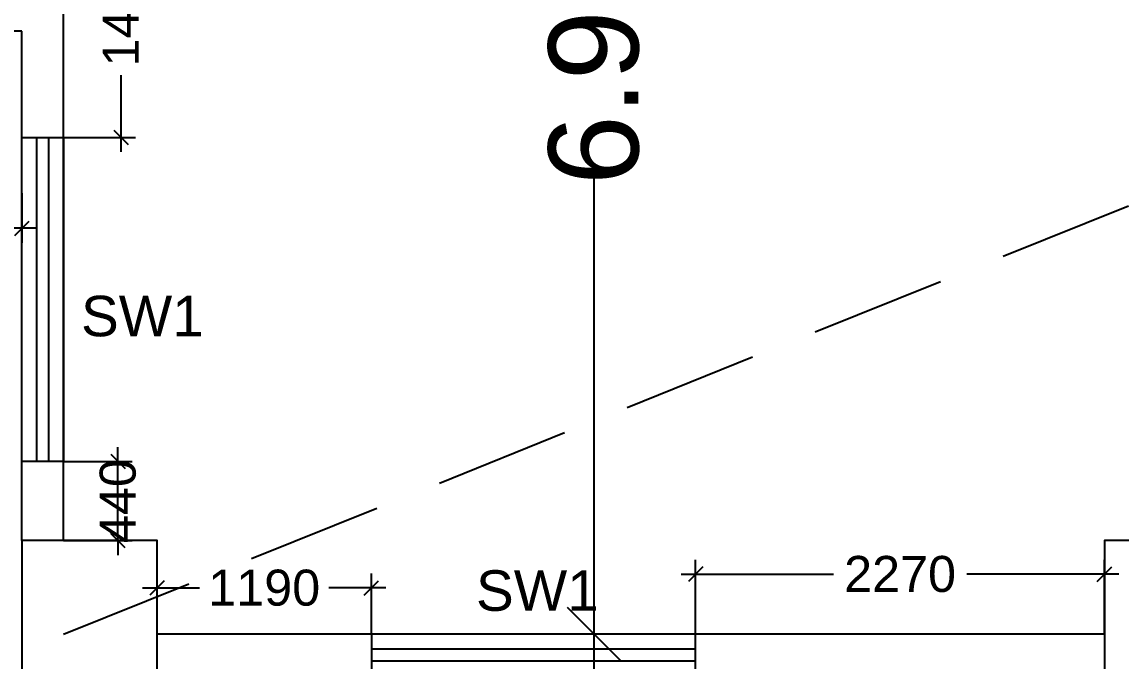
# Model space of a CAD drawing. Extents: x 6345096 to 6738923, y -6490958 to -6305885.
# Drawn here: x 6547917 to 6554024, y -6440497 to -6436948 of the extents above; entities that cross this region are included whole.
import ezdxf
from ezdxf.enums import TextEntityAlignment as Align

# ---------------------------------------------------------------- set-up
doc = ezdxf.new("R2010")
doc.units = 0
doc.header["$LTSCALE"] = 600
doc.header["$MEASUREMENT"] = 0
doc.header["$PDMODE"] = 35
doc.linetypes.add('HIDDEN', pattern=[0.375, 0.25, -0.125])
doc.linetypes.add('HIDDEN2', pattern=[0.1875, 0.125, -0.0625])
doc.layers.get('0').update_dxf_attribs({"linetype": 'CONTINUOUS'})
doc.layers.get('Defpoints').update_dxf_attribs({"linetype": 'CONTINUOUS'})
for name, color, linetype in [('DIMEN', 5, 'CONTINUOUS'), ('Duct', 8, 'CONTINUOUS'), ('HS', 251, 'CONTINUOUS'), ('joinery', 7, 'CONTINUOUS'), ('LA-column', 3, 'CONTINUOUS'), ('Walls', 7, 'CONTINUOUS'), ('WIN', 151, 'CONTINUOUS'), ('Working Dim', 5, 'CONTINUOUS')]:
    doc.layers.add(name, color=color, linetype=linetype)
doc.styles.add('ari', font='arial.ttf')
doc.styles.get("Standard").update_dxf_attribs({"font": 'romans.shx'})
doc.dimstyles.new('int. dim', dxfattribs={"dimtxt": 200, "dimasz": 80, "dimexe": 80, "dimexo": 0, "dimgap": 70, "dimtad": 0, "dimdec": 0, "dimzin": 12, "dimdsep": 46, "dimtxsty": 'ari', "dimblk": 'OBLIQUE', "dimcen": 2, "dimdle": 80, "dimclrd": 256, "dimclre": 256, "dimclrt": 6, "dimadec": 0, "dimazin": 0, "dimtfac": 1, "dimtdec": 0, "dimtix": 1, "dimtmove": 2, "dimatfit": 3, "dimfxl": 1, "dimtolj": 1, "dimtzin": 0, "dimlwd": -1, "dimlwe": -1, "dimarcsym": 0})
doc.dimstyles.new('STANDARD$0', dxfattribs={"dimscale": 0, "dimtxt": 150, "dimasz": 125, "dimexe": 0.75, "dimexo": 1, "dimgap": 25, "dimtad": 1, "dimdec": 0, "dimdsep": 46, "dimtxsty": 'Standard', "dimblk1": 'DOT', "dimblk2": 'DOT', "dimsah": 1, "dimcen": 2.5, "dimclrd": 1, "dimclre": 1, "dimclrt": 3, "dimadec": 0, "dimazin": 0, "dimtfac": 1, "dimtdec": 0, "dimtmove": 0, "dimatfit": 3, "dimldrblk": 'DOT', "dimfxl": 1, "dimtolj": 1, "dimtzin": 0, "dimarcsym": 0})

# ---------------------------------------------------------------- blocks, each defined once
blk = doc.blocks.new('_Oblique')
at = {"color": 0, "linetype": 'ByBlock', "lineweight": -2}
blk.add_line((-0.5, -0.5), (0.5, 0.5), dxfattribs=at)
blk = doc.blocks.new('*D873')
at = {"layer": 'Defpoints', "color": 0, "transparency": 16777216}
for p in [(6542269.4, -6437899.5, 5.1), (6547916.9, -6437899.5, 1.4), (6547916.9, -6438093.9)]:
    blk.add_point(p, dxfattribs=at)
at = {"layer": 'Working Dim', "transparency": 16777216}
for p, q in [((6542269.4, -6437899.5), (6542269.4, -6438173.9)), ((6547916.9, -6437899.5), (6547916.9, -6438173.9)), ((6542189.4, -6438093.9), (6544724.9, -6438093.9)), ((6547996.9, -6438093.9), (6545461.5, -6438093.9))]:
    blk.add_line(p, q, dxfattribs=at)
at = {"layer": 'Working Dim', "transparency": 16777216, "xscale": 80, "yscale": 80, "zscale": 80, "rotation": 180}
blk.add_blockref('_Oblique', (6542269.4, -6438093.9), dxfattribs=at)
at = {"layer": 'Working Dim', "transparency": 16777216, "xscale": 80, "yscale": 80, "zscale": 80}
blk.add_blockref('_Oblique', (6547916.9, -6438093.9), dxfattribs=at)
at = {"layer": 'Working Dim', "color": 6, "transparency": 16777216, "insert": (6545093.2, -6438093.9), "char_height": 200, "attachment_point": 5, "style": 'ari'}
blk.add_mtext('\\A1;5650', dxfattribs=at)
blk = doc.blocks.new('*D875')
at = {"layer": 'Defpoints', "color": 0, "transparency": 16777216}
for p in [(6548146.9, -6439388.8, 1.4), (6548449.5, -6439388.8), (6548146.9, -6439828.8, 2.1)]:
    blk.add_point(p, dxfattribs=at)
at = {"layer": 'Working Dim', "transparency": 16777216}
for p, q in [((6548449.5, -6439388.8), (6548449.5, -6439308.8)), ((6548146.9, -6439388.8), (6548529.5, -6439388.8)), ((6548449.5, -6439828.8), (6548449.5, -6439388.8)), ((6548146.9, -6439828.8), (6548529.5, -6439828.8)), ((6548449.5, -6439828.8), (6548449.5, -6439908.8))]:
    blk.add_line(p, q, dxfattribs=at)
at = {"layer": 'Working Dim', "transparency": 16777216, "xscale": 80, "yscale": 80, "zscale": 80}
for p, rotation in [((6548449.5, -6439388.8), 270), ((6548449.5, -6439828.8), 90)]:
    blk.add_blockref('_Oblique', p, dxfattribs=dict(at, rotation=rotation))
at = {"layer": 'Working Dim', "color": 6, "transparency": 16777216, "insert": (6548449.5, -6439608.8), "char_height": 200, "attachment_point": 5, "rotation": 90, "style": 'ari'}
blk.add_mtext('\\A1;440', dxfattribs=at)
blk = doc.blocks.new('*D904')
at = {"layer": 'Defpoints', "color": 0, "transparency": 16777216}
for p in [(6549856.9, -6440091.2), (6548666.9, -6440348.7, 2.1), (6549856.9, -6440348.7, -1)]:
    blk.add_point(p, dxfattribs=at)
at = {"layer": 'Working Dim', "transparency": 16777216}
for p, q in [((6548666.9, -6440348.7), (6548666.9, -6440011.2)), ((6549856.9, -6440348.7), (6549856.9, -6440011.2)), ((6548586.9, -6440091.2), (6548903.1, -6440091.2)), ((6549936.9, -6440091.2), (6549620.8, -6440091.2))]:
    blk.add_line(p, q, dxfattribs=at)
at = {"layer": 'Working Dim', "transparency": 16777216, "xscale": 80, "yscale": 80, "zscale": 80, "rotation": 180}
blk.add_blockref('_Oblique', (6548666.9, -6440091.2), dxfattribs=at)
at = {"layer": 'Working Dim', "transparency": 16777216, "xscale": 80, "yscale": 80, "zscale": 80}
blk.add_blockref('_Oblique', (6549856.9, -6440091.2), dxfattribs=at)
at = {"layer": 'Working Dim', "color": 6, "transparency": 16777216, "insert": (6549261.9, -6440091.2), "char_height": 200, "attachment_point": 5, "style": 'ari'}
blk.add_mtext('\\A1;1190', dxfattribs=at)
blk = doc.blocks.new('*D1140')
at = {"layer": 'Defpoints', "color": 0, "transparency": 16777216}
for p in [(6551093.1, -6433418.8), (6551582.7, -6433418.8, 5.1), (6551582.7, -6440348.7, 5.1)]:
    blk.add_point(p, dxfattribs=at)
at = {"layer": 'DIMEN', "color": 8, "transparency": 16777216}
for p, q in [((6551093.1, -6433118.8), (6551093.1, -6435947.8)), ((6551582.7, -6433418.8), (6550793.1, -6433418.8)), ((6551093.1, -6440648.7), (6551093.1, -6437819.8)), ((6551582.7, -6440348.7), (6550793.1, -6440348.7))]:
    blk.add_line(p, q, dxfattribs=at)
at = {"layer": 'DIMEN', "color": 8, "transparency": 16777216, "xscale": 300, "yscale": 300, "zscale": 300}
for p, rotation in [((6551093.1, -6433418.8), 90), ((6551093.1, -6440348.7), 270)]:
    blk.add_blockref('_Oblique', p, dxfattribs=dict(at, rotation=rotation))
at = {"layer": 'DIMEN', "color": 7, "transparency": 16777216, "insert": (6551093.1, -6436883.8), "char_height": 500, "attachment_point": 5, "rotation": 90, "style": 'ari'}
blk.add_mtext('\\A1;6.93m', dxfattribs=at)
blk = doc.blocks.new('*D1219')
at = {"layer": 'Defpoints', "color": 0, "transparency": 16777216}
for p in [(6553927.4, -6440015.1), (6551656.9, -6440348.7, -1), (6553927.4, -6440348.7)]:
    blk.add_point(p, dxfattribs=at)
at = {"layer": 'Working Dim', "transparency": 16777216}
for p, q in [((6551656.9, -6440348.7), (6551656.9, -6439935.1)), ((6553927.4, -6440348.7), (6553927.4, -6439935.1)), ((6551576.9, -6440015.1), (6552422.2, -6440015.1)), ((6554007.4, -6440015.1), (6553162.2, -6440015.1))]:
    blk.add_line(p, q, dxfattribs=at)
at = {"layer": 'Working Dim', "transparency": 16777216, "xscale": 80, "yscale": 80, "zscale": 80, "rotation": 180}
blk.add_blockref('_Oblique', (6551656.9, -6440015.1), dxfattribs=at)
at = {"layer": 'Working Dim', "transparency": 16777216, "xscale": 80, "yscale": 80, "zscale": 80}
blk.add_blockref('_Oblique', (6553927.4, -6440015.1), dxfattribs=at)
at = {"layer": 'Working Dim', "color": 6, "transparency": 16777216, "insert": (6552792.2, -6440015.1), "char_height": 200, "attachment_point": 5, "style": 'ari'}
blk.add_mtext('\\A1;2270', dxfattribs=at)
blk = doc.blocks.new('*D1220')
at = {"layer": 'Defpoints', "color": 0, "transparency": 16777216}
for p in [(6548146.9, -6436178.8, 1.4), (6548467, -6436178.8), (6548146.9, -6437588.8, 1.4)]:
    blk.add_point(p, dxfattribs=at)
at = {"layer": 'Working Dim', "transparency": 16777216}
for p, q in [((6548467, -6436098.8), (6548467, -6436524.9)), ((6548146.9, -6436178.8), (6548547, -6436178.8)), ((6548467, -6437668.8), (6548467, -6437242.7)), ((6548146.9, -6437588.8), (6548547, -6437588.8))]:
    blk.add_line(p, q, dxfattribs=at)
at = {"layer": 'Working Dim', "transparency": 16777216, "xscale": 80, "yscale": 80, "zscale": 80}
for p, rotation in [((6548467, -6436178.8), 90), ((6548467, -6437588.8), 270)]:
    blk.add_blockref('_Oblique', p, dxfattribs=dict(at, rotation=rotation))
at = {"layer": 'Working Dim', "color": 6, "transparency": 16777216, "insert": (6548467, -6436883.8), "char_height": 200, "attachment_point": 5, "rotation": 90, "style": 'ari'}
blk.add_mtext('\\A1;1410', dxfattribs=at)
blk = doc.blocks.new('A$C2CD672AE')
at = {"layer": 'Walls', "color": 8, "linetype": 'HIDDEN'}
for p, q in [((17827.6, 16595.1), (17827.6, 22635.1)), ((23608.1, 16075.2), (18347.6, 16075.2))]:
    blk.add_line(p, q, dxfattribs=at)

msp = doc.modelspace()

# ---------------------------------------------------------------- linework, layer by layer
at = {"layer": 'Duct', "color": 8, "linetype": 'HIDDEN2', "ltscale": 10}
for p in [(6548146.936, -6440348.798, 1.372), (6548146.936, -6440348.797, 1.372)]:
    msp.add_line(p, (6564845.438, -6433628.084, 2.048), dxfattribs=at)
at = {"layer": 'LA-column', "color": 2, "elevation": 5.131}
for points in [[(6547916.936, -6440578.875), (6548666.936, -6440578.875), (6548666.936, -6439828.875), (6547916.936, -6439828.875)], [(6553927.527, -6440578.875), (6554677.527, -6440578.875), (6554677.527, -6439828.875), (6553927.527, -6439828.875)]]:
    msp.add_lwpolyline(points, close=True, dxfattribs=at)
at = {"layer": 'Walls', "linetype": 'Continuous'}
for p, q in [((6548146.936, -6439828.845), (6548146.936, -6433788.797)), ((6547916.936, -6436998.797), (6542269.432, -6436998.797)), ((6547916.936, -6439828.845), (6547916.936, -6436998.797)), ((6553927.437, -6440348.731), (6548666.936, -6440348.731))]:
    msp.add_line(p, q, dxfattribs=at)
at = {"layer": 'WIN', "linetype": 'Continuous'}
for points, elevation in [([(6548146.937, -6437588.797), (6548146.937, -6439388.797), (6547916.936, -6439388.797), (6547916.936, -6437588.797)], 1.372), ([(6548146.937, -6437588.797), (6548146.937, -6439388.797), (6547916.936, -6439388.797), (6547916.936, -6437588.797)], 1.372), ([(6548064.153, -6437588.797), (6548064.153, -6439388.797), (6547999.72, -6439388.797), (6547999.72, -6437588.797)], 1.372), ([(6548064.153, -6437588.797), (6548064.153, -6439388.797), (6547999.72, -6439388.797), (6547999.72, -6437588.797)], 1.372), ([(6551656.938, -6440348.731), (6549856.938, -6440348.731), (6549856.938, -6440578.731), (6551656.938, -6440578.731)], -0.971), ([(6551656.938, -6440431.515), (6549856.938, -6440431.515), (6549856.938, -6440495.948), (6551656.938, -6440495.948)], -0.971)]:
    msp.add_lwpolyline(points, close=True, dxfattribs=dict(at, elevation=elevation))

# ---------------------------------------------------------------- block references
at = {"layer": 'HS'}
msp.add_blockref('A$C2CD672AE', (6530319.294, -6456423.902, 8.17), dxfattribs=at)

# ---------------------------------------------------------------- texts
at = {"layer": 'joinery', "style": 'ari'}
for p in [(6548585.179, -6438693.643, -1.319), (6550778.361, -6440218.47, -0.971)]:
    msp.add_text('SW1', height=225, dxfattribs=at).set_placement(p, align=Align.CENTER)

# ---------------------------------------------------------------- dimensions: what is measured, and where the dimension line sits
at = {"layer": 'DIMEN'}
dim = msp.add_linear_dim(base=(6551093.08, -6433418.831), p1=(6551582.666, -6440348.731, 5.131), p2=(6551582.666, -6433418.831, 5.131), angle=90, dimstyle='STANDARD$0', override={"dimscale": 1, "dimtxt": 500, "dimasz": 300, "dimexe": 300, "dimexo": 0, "dimgap": 1, "dimtad": 0, "dimdec": 2, "dimlfac": 0.001, "dimzin": 0, "dimpost": 'm', "dimtxsty": 'ari', "dimblk1": 'Oblique', "dimblk2": 'Oblique', "dimcen": 0, "dimdle": 300, "dimclrd": 8, "dimclre": 8, "dimclrt": 7, "dimadec": 2, "dimtdec": 2, "dimtmove": 2, "dimfxl": 0.75, "dimfrac": 1, "dimlwd": 65535, "dimlwe": 65535}, dxfattribs=at)
dim.commit()
dim.dimension.update_dxf_attribs({"geometry": '*D1140', "text_midpoint": (6551093.08, -6436883.781)})
at = {"layer": 'Working Dim', "color": 6}
for base, p1, p2, picture, middle in [((6548467.001, -6436178.797), (6548146.937, -6437588.797, 1.372), (6548146.937, -6436178.797, 1.372), '*D1220', (6548467.001, -6436883.797)), ((6548449.452, -6439388.797), (6548146.936, -6439828.845, 2.092), (6548146.936, -6439388.797, 1.372), '*D875', (6548449.452, -6439608.821))]:
    dim = msp.add_linear_dim(base=base, p1=p1, p2=p2, angle=90, dimstyle='int. dim', override={"dimtxt": 200, "dimarcsym": 1}, dxfattribs=at)
    dim.commit()
    dim.dimension.update_dxf_attribs({"geometry": picture, "text_midpoint": middle})
dim = msp.add_linear_dim(base=(6547916.936, -6438093.923), p1=(6542269.439, -6437899.516, 5.131), p2=(6547916.936, -6437899.516, 1.372), text='5650', dimstyle='int. dim', override={"dimtxt": 200, "dimarcsym": 1}, dxfattribs=at)
dim.commit()
dim.dimension.update_dxf_attribs({"geometry": '*D873', "text_midpoint": (6545093.188, -6438093.923)})
for base, p1, p2, picture, middle in [((6553927.437, -6440015.052), (6551656.938, -6440348.731, -0.971), (6553927.437, -6440348.731), '*D1219', (6552792.187, -6440015.052)), ((6549856.938, -6440091.213), (6548666.936, -6440348.731, 2.092), (6549856.938, -6440348.731, -0.971), '*D904', (6549261.937, -6440091.213))]:
    dim = msp.add_linear_dim(base=base, p1=p1, p2=p2, dimstyle='int. dim', override={"dimtxt": 200, "dimarcsym": 1}, dxfattribs=at)
    dim.commit()
    dim.dimension.update_dxf_attribs({"geometry": picture, "text_midpoint": middle})

doc.saveas('drawing.dxf')
